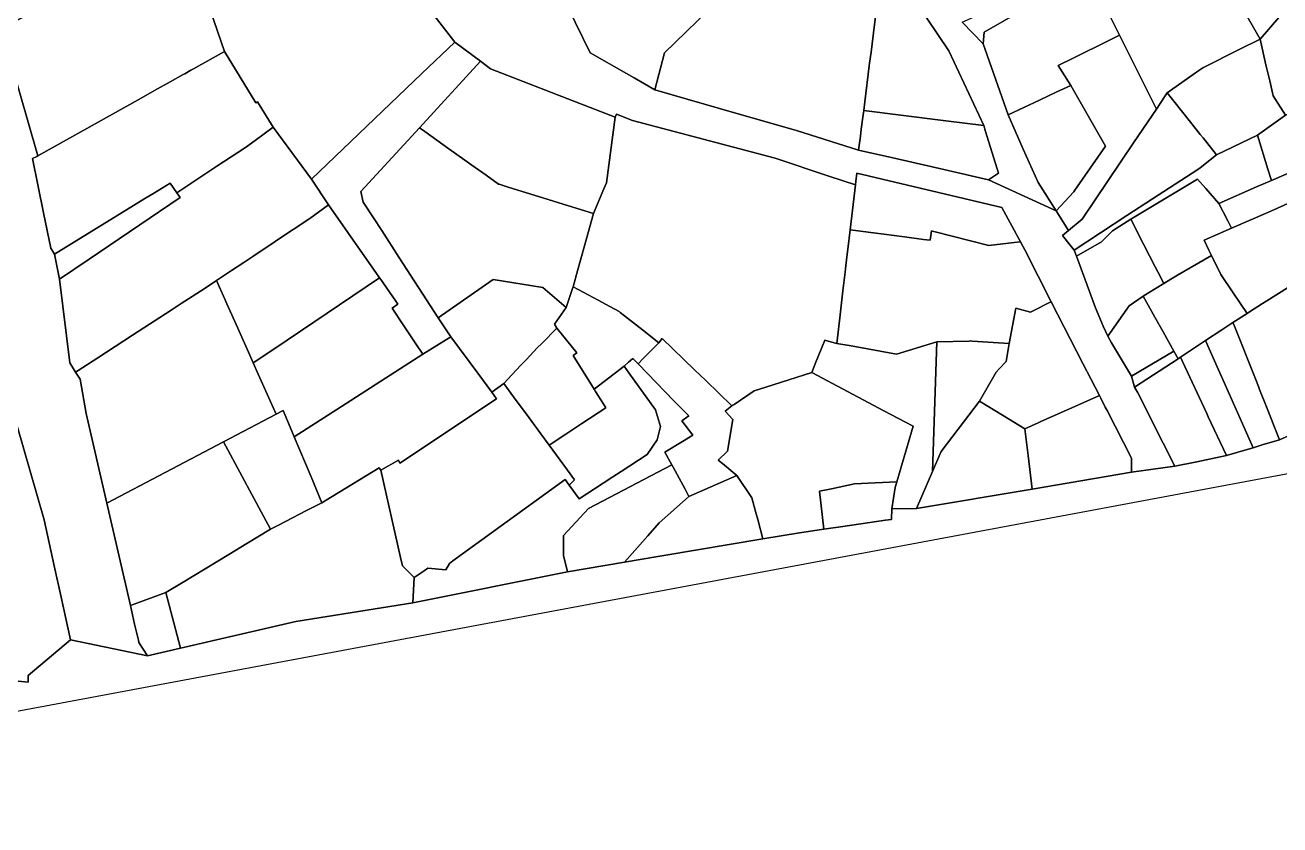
# Model space of a CAD drawing. Header units: inches. Extents: x 469449 to 472390, y 1000542 to 1004361.
# Drawn here: x 471766.2 to 472002.7, y 1000541.7 to 1000692.4 of the extents above; entities that cross this region are included whole.
import ezdxf

# ---------------------------------------------------------------- set-up
doc = ezdxf.new("R2010")
doc.units = ezdxf.units.IN
doc.header["$MEASUREMENT"] = 0
doc.layers.add('Gulele_10_07_New_Parcel', color=7, linetype='Continuous')

msp = doc.modelspace()

# ---------------------------------------------------------------- linework, layer by layer
at = {"layer": 'Gulele_10_07_New_Parcel'}
for points in [[(472232.75, 1001463.52), (472234.19, 1001375.33), (472246.48, 1001209.8), (472250.24, 1001191.59), (472273.22, 1001137.95), (472291.43, 1001087.35), (472302.12, 1001044.85), (472306.17, 1000998.59), (472307.47, 1000965.19), (472310.36, 1000866.6), (472312.67, 1000853.3), (472319.9, 1000826.99), (472352.13, 1000750.8), (472385.08, 1000686.03), (472390.32, 1000679.22), (472200.76, 1000644.61), (472199.07, 1000644.3), (471657.08, 1000542.93), (471653.75, 1000542.33), (471650.07, 1000541.67), (471342.89, 1000998.27), (471292.88, 1001049.45)], [(471868.5, 1000695.78), (471872.68, 1000687.18), (471879.52, 1000683.29), (471880.97, 1000682.46), (471884.89, 1000680.22), (471900.35, 1000675.79), (471911.16, 1000672.69), (471911.6, 1000672.56), (471923.27, 1000668.88), (471930.3, 1000667.28), (471939.35, 1000665.21), (471947.77, 1000663.29), (471960.51, 1000657.41), (471962.84, 1000653.71), (471961.74, 1000652.79), (471963.15, 1000650.97), (471963.9, 1000650.02), (471964.37, 1000648.89), (471967.91, 1000639.11), (471969.41, 1000635.67), (471970.23, 1000633.8), (471970.97, 1000632.54), (471974.69, 1000626.26), (471975.31, 1000624.21), (471975.82, 1000623.21), (471980.67, 1000613.61), (471982.86, 1000609.27), (471974.69, 1000608.15), (471974.7, 1000608.78), (471974.75, 1000610.77), (471970.13, 1000619.76), (471969.78, 1000620.44), (471968.87, 1000622.23), (471968.69, 1000622.58), (471965.56, 1000628.66), (471959.59, 1000640.29), (471954.65, 1000649.92), (471953.79, 1000651.58), (471950.31, 1000658.07), (471922.95, 1000664.51), (471922.77, 1000662.96), (471922.69, 1000662.29), (471917.68, 1000663.96), (471907.58, 1000667.34), (471880.65, 1000674.47), (471877.65, 1000675.65), (471877.38, 1000675.06), (471872.7, 1000676.88), (471853.91, 1000684.18), (471852.03, 1000685.63), (471847.16, 1000689.22), (471845.2, 1000691.75), (471815.01, 1000730.77)], [(471942.81, 1000693), (471946.73, 1000688.88), (471951.5, 1000675.51), (471954.33, 1000669.07), (471957.12, 1000662.73), (471960.51, 1000657.41), (471947.77, 1000663.29), (471949.65, 1000664.53), (471947.21, 1000672.37), (471946.86, 1000673.49), (471940.3, 1000687.55), (471927.95, 1000705.94)], [(472002.49, 1000693.89), (471998.96, 1000689.79), (471995.26, 1000696.22)], [(471761.65, 1000691.86), (471768.55, 1000667.77), (471768.37, 1000667.69), (471767.58, 1000667.29), (471769.67, 1000657.07), (471771.03, 1000650.4), (471771.7, 1000649.25), (471772.66, 1000644.54), (471774.6, 1000628.74), (471775.69, 1000627.02), (471776.53, 1000625.68), (471777.71, 1000619.19), (471781.59, 1000602.31), (471786.02, 1000583.04), (471786.83, 1000579.52), (471787.53, 1000576.47), (471787.62, 1000576.08), (471789.23, 1000573.56), (471774.76, 1000576.57), (471772.99, 1000584.61), (471771.69, 1000590.53), (471769.78, 1000599.19), (471764.63, 1000617.05)], [(471764.63, 1000617.05), (471769.78, 1000599.19), (471771.69, 1000590.53), (471772.99, 1000584.61), (471774.76, 1000576.57), (471766.78, 1000569.86), (471766.78, 1000568.58), (471761.1, 1000569.11)], [(471761.1, 1000569.11), (471766.78, 1000568.58), (471766.78, 1000569.86), (471774.76, 1000576.57), (471789.23, 1000573.56), (471795.5, 1000575), (471817.2, 1000580), (471839.28, 1000583.54), (471868.43, 1000589.38), (471879.16, 1000591.2), (471885.47, 1000592.26), (471886.56, 1000592.45), (471905.26, 1000595.61), (471912.15, 1000596.75), (471916.74, 1000597.41), (471917.17, 1000597.48), (471920.31, 1000597.93), (471928.34, 1000599.08), (471929.46, 1000599.25), (471929.57, 1000601.23), (471934.21, 1000601.28), (471955.99, 1000604.97), (471974.69, 1000608.15), (471982.86, 1000609.27), (471987.05, 1000610.13), (471992.65, 1000611.27), (471996.53, 1000612.44), (471997.64, 1000612.77), (471999.33, 1000613.28), (472002.64, 1000614.27), (472006.98, 1000616.17)]]:
    msp.add_lwpolyline(points, dxfattribs=at)
for points in [[(471820.15, 1000663.37), (471812.95, 1000673.17), (471810, 1000677.98), (471809.64, 1000677.75), (471803.76, 1000687.43), (471795.74, 1000710.92), (471788.17, 1000706.73), (471786.64, 1000706.09), (471785.6, 1000705.48), (471778.76, 1000701.48), (471777.57, 1000700.78), (471773.77, 1000698.55), (471765.97, 1000693.99), (471761.65, 1000691.86), (471758.26, 1000690.18), (471751.51, 1000719.89), (471758.95, 1000723.16), (471774.39, 1000728.57), (471786.23, 1000731.52), (471815.01, 1000730.77), (471845.2, 1000691.75), (471847.16, 1000689.22), (471840.95, 1000683.28)], [(471916.5, 1000727.95), (471927.95, 1000705.94), (471907.24, 1000707.16), (471886.71, 1000687.17), (471884.89, 1000680.22), (471880.97, 1000682.46), (471879.52, 1000683.29), (471872.68, 1000687.18), (471868.5, 1000695.78), (471855.33, 1000694.46), (471853.68, 1000696.13), (471846.85, 1000703.06), (471867.8, 1000706.78), (471876.09, 1000710.94), (471890.57, 1000718.21), (471892.85, 1000715.19), (471896.91, 1000717.37), (471898.89, 1000718.43), (471907.4, 1000722.99)], [(471980.93, 1000678.88), (471979.4, 1000676.6), (471972.45, 1000690.53), (471970.43, 1000694.54), (471966.48, 1000702.39), (471969.82, 1000704.33), (471974.26, 1000706.89), (471977.61, 1000708.83), (471982.78, 1000711.01), (471984.06, 1000711.55), (471988.17, 1000713.28), (471993.64, 1000699.03), (471995.26, 1000696.22), (471998.96, 1000689.79), (471995, 1000687.82), (471988.17, 1000684.4), (471987.42, 1000683.87), (471986.36, 1000683.12), (471981.46, 1000679.66)], [(471788.06, 1000678.67), (471768.55, 1000667.77), (471761.65, 1000691.86), (471765.97, 1000693.99), (471773.77, 1000698.55), (471777.57, 1000700.78), (471778.76, 1000701.48), (471785.6, 1000705.48), (471786.64, 1000706.09), (471788.17, 1000706.73), (471795.74, 1000710.92), (471803.76, 1000687.43), (471797.91, 1000684.18), (471797.43, 1000683.91), (471796.29, 1000683.27), (471795.98, 1000683.1), (471793.55, 1000681.74), (471790.58, 1000680.08)], [(471974.26, 1000706.89), (471969.82, 1000704.33), (471966.48, 1000702.39), (471962.3, 1000699.98), (471946.96, 1000691.11), (471946.73, 1000688.88), (471942.81, 1000693), (471945.65, 1000694.25), (471950.74, 1000696.47), (471953.84, 1000698.23), (471958.15, 1000700.68), (471966.31, 1000705.33), (471965.92, 1000706.02), (471968.77, 1000707.95), (471969.24, 1000707.33), (471971.72, 1000709.05), (471973.01, 1000709.95)], [(471923.61, 1000671.49), (471923.27, 1000668.88), (471911.6, 1000672.56), (471911.16, 1000672.69), (471900.35, 1000675.79), (471884.89, 1000680.22), (471886.71, 1000687.17), (471907.24, 1000707.16), (471927.95, 1000705.94), (471927.78, 1000704.61), (471927.21, 1000700.04), (471926.28, 1000692.56), (471925.62, 1000687.3), (471925.36, 1000685.28), (471925.29, 1000684.72), (471924.44, 1000677.94), (471924.24, 1000676.35), (471924.14, 1000675.53), (471923.78, 1000672.8)], [(471940.3, 1000687.55), (471946.86, 1000673.49), (471939.72, 1000674.39), (471931.23, 1000675.47), (471924.24, 1000676.35), (471924.44, 1000677.94), (471925.29, 1000684.72), (471925.36, 1000685.28), (471925.62, 1000687.3), (471926.28, 1000692.56), (471927.21, 1000700.04), (471927.78, 1000704.61), (471927.95, 1000705.94)], [(471957.41, 1000678.29), (471951.5, 1000675.51), (471946.73, 1000688.88), (471946.96, 1000691.11), (471962.3, 1000699.98), (471966.48, 1000702.39), (471970.43, 1000694.54), (471972.45, 1000690.53), (471970.33, 1000689.48), (471963.87, 1000686.28), (471960.89, 1000684.8), (471961.63, 1000683.65), (471963.29, 1000681.06), (471961.88, 1000680.4), (471960.66, 1000679.82)], [(472013.52, 1000679.7), (472003.73, 1000675.43), (472001.41, 1000679.1), (472000.77, 1000681.91), (472000.06, 1000684.97), (471998.96, 1000689.79), (472002.49, 1000693.89), (472016.98, 1000698.97), (472017.86, 1000694.61), (472018.44, 1000691.73), (472019.98, 1000682.49), (472018.06, 1000681.67)], [(471965.44, 1000655.87), (471962.84, 1000653.71), (471960.51, 1000657.41), (471963.82, 1000661.03), (471964.03, 1000661.32), (471969.84, 1000669.58), (471963.29, 1000681.06), (471961.63, 1000683.65), (471960.89, 1000684.8), (471963.87, 1000686.28), (471970.33, 1000689.48), (471972.45, 1000690.53), (471979.4, 1000676.6), (471977.8, 1000674.22), (471975.12, 1000670.24), (471967.87, 1000659.48)], [(471852.03, 1000685.63), (471840.5, 1000673.07), (471829.47, 1000661.07), (471829.9, 1000659.08), (471831.84, 1000656.1), (471833.39, 1000653.72), (471836.64, 1000648.71), (471844.06, 1000637.28), (471846.41, 1000633.67), (471841.15, 1000630.4), (471839.84, 1000632.37), (471837.45, 1000635.96), (471835.37, 1000639.08), (471836.44, 1000639.84), (471836.03, 1000640.42), (471833.2, 1000644.47), (471832.98, 1000644.79), (471832.28, 1000645.8), (471830.65, 1000648.12), (471823.36, 1000658.55), (471820.15, 1000663.37), (471840.95, 1000683.28), (471847.16, 1000689.22)], [(471998.49, 1000671.66), (471990.71, 1000667.96), (471988.2, 1000671.15), (471987.67, 1000671.81), (471986.11, 1000673.79), (471982.7, 1000678.1), (471981.46, 1000679.66), (471986.36, 1000683.12), (471987.42, 1000683.87), (471988.17, 1000684.4), (471995, 1000687.82), (471998.96, 1000689.79), (472000.06, 1000684.97), (472000.77, 1000681.91), (472001.41, 1000679.1), (472003.73, 1000675.43)], [(471803.76, 1000687.43), (471809.64, 1000677.75), (471810, 1000677.98), (471812.95, 1000673.17), (471809.54, 1000670.67), (471807.72, 1000669.38), (471806.28, 1000668.42), (471802.35, 1000665.81), (471794.81, 1000660.81), (471793.51, 1000662.65), (471790.23, 1000660.64), (471788.78, 1000659.74), (471784.5, 1000657.11), (471771.7, 1000649.25), (471771.03, 1000650.4), (471769.67, 1000657.07), (471767.58, 1000667.29), (471768.37, 1000667.69), (471768.55, 1000667.77), (471788.06, 1000678.67), (471790.58, 1000680.08), (471793.55, 1000681.74), (471795.98, 1000683.1), (471796.29, 1000683.27), (471797.43, 1000683.91), (471797.91, 1000684.18)], [(471875.29, 1000661.58), (471873.33, 1000656.89), (471868.62, 1000658.36), (471863.74, 1000659.88), (471859.03, 1000661.34), (471857.02, 1000661.97), (471855.56, 1000662.42), (471855.43, 1000662.46), (471853.07, 1000664.14), (471850.4, 1000666.04), (471849.07, 1000666.98), (471846.07, 1000669.12), (471841.51, 1000672.35), (471840.5, 1000673.07), (471852.03, 1000685.63), (471853.91, 1000684.18), (471872.7, 1000676.88), (471877.38, 1000675.06), (471875.75, 1000662.68)], [(471963.82, 1000661.03), (471960.51, 1000657.41), (471957.12, 1000662.73), (471954.33, 1000669.07), (471951.5, 1000675.51), (471957.41, 1000678.29), (471960.66, 1000679.82), (471961.88, 1000680.4), (471963.29, 1000681.06), (471969.84, 1000669.58), (471964.03, 1000661.32)], [(472009.39, 1000666.74), (472001.09, 1000663.13), (472000.44, 1000665.29), (471998.49, 1000671.66), (472003.73, 1000675.43), (472013.52, 1000679.7), (472018.06, 1000681.67), (472018.75, 1000680.97), (472013.78, 1000678.75), (472010.08, 1000677.09), (472004.96, 1000674.81), (472008.56, 1000668.25)], [(471973.84, 1000656.57), (471963.9, 1000650.02), (471963.15, 1000650.97), (471961.74, 1000652.79), (471962.84, 1000653.71), (471965.44, 1000655.87), (471967.87, 1000659.48), (471975.12, 1000670.24), (471977.8, 1000674.22), (471979.4, 1000676.6), (471980.93, 1000678.88), (471981.46, 1000679.66), (471982.7, 1000678.1), (471986.11, 1000673.79), (471987.67, 1000671.81), (471988.2, 1000671.15), (471990.71, 1000667.96), (471987.65, 1000665.51), (471987.24, 1000665.19), (471978.7, 1000659.69)], [(471949.65, 1000664.53), (471947.77, 1000663.29), (471939.35, 1000665.21), (471930.3, 1000667.28), (471923.27, 1000668.88), (471923.61, 1000671.49), (471923.78, 1000672.8), (471924.14, 1000675.53), (471924.24, 1000676.35), (471931.23, 1000675.47), (471939.72, 1000674.39), (471946.86, 1000673.49), (471947.21, 1000672.37)], [(471919.72, 1000637.25), (471919.15, 1000632.44), (471917.97, 1000632.75), (471916.9, 1000633.03), (471915.12, 1000628.56), (471914.49, 1000626.97), (471905.81, 1000624.19), (471903.59, 1000623.48), (471899.82, 1000620.94), (471899.58, 1000620.78), (471899.38, 1000620.64), (471894.46, 1000625.41), (471892.37, 1000627.43), (471886.28, 1000633.35), (471885.66, 1000632.54), (471882.52, 1000635.01), (471879.16, 1000637.65), (471878.37, 1000638.27), (471878.16, 1000638.44), (471876.38, 1000639.39), (471874.22, 1000640.55), (471869.47, 1000643.1), (471870.32, 1000646.14), (471872.38, 1000653.5), (471873.21, 1000656.45), (471873.33, 1000656.89), (471875.29, 1000661.58), (471875.75, 1000662.68), (471877.38, 1000675.06), (471877.65, 1000675.65), (471880.65, 1000674.47), (471907.58, 1000667.34), (471917.68, 1000663.96), (471922.69, 1000662.29), (471921.69, 1000653.84), (471921.25, 1000650.19), (471921.08, 1000648.75), (471920.82, 1000646.49), (471920.74, 1000645.85), (471920.33, 1000642.34)], [(471776.17, 1000627.33), (471775.69, 1000627.02), (471774.6, 1000628.74), (471772.66, 1000644.54), (471778.25, 1000648.31), (471795.44, 1000659.92), (471794.81, 1000660.81), (471802.35, 1000665.81), (471806.28, 1000668.42), (471807.72, 1000669.38), (471809.54, 1000670.67), (471812.95, 1000673.17), (471820.15, 1000663.37), (471823.36, 1000658.55), (471819.83, 1000655.97), (471813.55, 1000651.8), (471813.32, 1000651.64), (471809.08, 1000648.82), (471807.4, 1000647.7), (471805.07, 1000646.15), (471802.27, 1000644.28), (471799.94, 1000642.73), (471795.62, 1000639.93), (471793.69, 1000638.68), (471786.43, 1000633.98), (471779.9, 1000629.74)], [(471870.32, 1000646.14), (471869.47, 1000643.1), (471869.42, 1000642.95), (471868.15, 1000639.19), (471863.74, 1000642.95), (471854.42, 1000644.45), (471844.06, 1000637.28), (471836.64, 1000648.71), (471833.39, 1000653.72), (471831.84, 1000656.1), (471829.9, 1000659.08), (471829.47, 1000661.07), (471840.5, 1000673.07), (471841.51, 1000672.35), (471846.07, 1000669.12), (471849.07, 1000666.98), (471850.4, 1000666.04), (471853.07, 1000664.14), (471855.43, 1000662.46), (471855.56, 1000662.42), (471857.02, 1000661.97), (471859.03, 1000661.34), (471863.74, 1000659.88), (471868.62, 1000658.36), (471873.33, 1000656.89), (471873.21, 1000656.45), (471872.38, 1000653.5)], [(472000.44, 1000665.29), (472001.09, 1000663.13), (471998.31, 1000661.92), (471991.16, 1000658.82), (471988.7, 1000661.63), (471987.18, 1000663.37), (471974.62, 1000655.82), (471971.15, 1000653.67), (471969.07, 1000651.59), (471964.37, 1000648.89), (471963.9, 1000650.02), (471973.84, 1000656.57), (471978.7, 1000659.69), (471987.24, 1000665.19), (471987.65, 1000665.51), (471990.71, 1000667.96), (471998.49, 1000671.66)], [(472022.6, 1000660.29), (472023.45, 1000657.09), (472024.44, 1000653.31), (472012.65, 1000648.62), (472010.77, 1000647.36), (472005.34, 1000659.29), (472000.39, 1000657.13), (471993.57, 1000654.16), (471992.86, 1000655.53), (471991.16, 1000658.82), (471998.31, 1000661.92), (472001.09, 1000663.13), (472009.39, 1000666.74), (472009.92, 1000666.97), (472013.75, 1000668.64), (472015.66, 1000669.46), (472017.47, 1000670.25), (472020.75, 1000671.68), (472021.75, 1000663.14), (472022.48, 1000660.7)], [(471950.31, 1000658.07), (471953.79, 1000651.58), (471952.58, 1000651.44), (471947.85, 1000650.88), (471937.44, 1000653.54), (471937.02, 1000653.64), (471936.79, 1000651.88), (471935.52, 1000652.04), (471931.92, 1000652.51), (471926.11, 1000653.26), (471921.69, 1000653.84), (471922.69, 1000662.29), (471922.77, 1000662.96), (471922.95, 1000664.51)], [(471794.81, 1000660.81), (471795.44, 1000659.92), (471778.25, 1000648.31), (471772.66, 1000644.54), (471771.7, 1000649.25), (471784.5, 1000657.11), (471788.78, 1000659.74), (471790.23, 1000660.64), (471793.51, 1000662.65)], [(471982.16, 1000644.53), (471980.8, 1000643.7), (471979.68, 1000645.89), (471979.17, 1000646.89), (471975.93, 1000653.24), (471975.27, 1000654.54), (471974.62, 1000655.82), (471987.18, 1000663.37), (471988.7, 1000661.63), (471991.16, 1000658.82), (471992.86, 1000655.53), (471993.57, 1000654.16), (471988.39, 1000651.9), (471989.31, 1000650.01), (471989.8, 1000649.01), (471983.4, 1000645.28)], [(471811.77, 1000630.49), (471809.19, 1000628.75), (471808.54, 1000630.22), (471806.26, 1000635.32), (471804.85, 1000638.49), (471804.22, 1000639.9), (471803.84, 1000640.74), (471802.27, 1000644.28), (471805.07, 1000646.15), (471807.4, 1000647.7), (471809.08, 1000648.82), (471813.32, 1000651.64), (471813.55, 1000651.8), (471819.83, 1000655.97), (471823.36, 1000658.55), (471830.65, 1000648.12), (471832.28, 1000645.8), (471832.98, 1000644.79), (471815.6, 1000633.07)], [(471996.96, 1000638.35), (471996.53, 1000638.08), (471993.91, 1000641.94), (471991.55, 1000645.43), (471989.8, 1000649.01), (471989.31, 1000650.01), (471988.39, 1000651.9), (471993.57, 1000654.16), (472000.39, 1000657.13), (472005.34, 1000659.29), (472010.77, 1000647.36), (472007.46, 1000645.16), (472006.24, 1000644.34), (472004.1, 1000642.92), (472000.23, 1000640.44), (471999.44, 1000639.94)], [(471974.31, 1000639.5), (471970.23, 1000633.8), (471969.41, 1000635.67), (471967.91, 1000639.11), (471964.37, 1000648.89), (471969.07, 1000651.59), (471971.15, 1000653.67), (471974.62, 1000655.82), (471975.27, 1000654.54), (471975.93, 1000653.24), (471979.17, 1000646.89), (471979.68, 1000645.89), (471980.8, 1000643.7), (471977.91, 1000641.95), (471976.93, 1000641.35)], [(471935.52, 1000652.04), (471936.79, 1000651.88), (471937.02, 1000653.64), (471937.44, 1000653.54), (471947.85, 1000650.88), (471952.58, 1000651.44), (471953.79, 1000651.58), (471954.65, 1000649.92), (471959.59, 1000640.29), (471958.99, 1000639.99), (471956.45, 1000638.72), (471955.68, 1000638.33), (471952.89, 1000639.09), (471951.69, 1000632.43), (471944.71, 1000632.86), (471944.29, 1000632.89), (471944.11, 1000632.88), (471938.04, 1000632.7), (471930.43, 1000630.4), (471921.86, 1000631.95), (471919.15, 1000632.44), (471919.72, 1000637.25), (471920.33, 1000642.34), (471920.74, 1000645.85), (471920.82, 1000646.49), (471921.08, 1000648.75), (471921.25, 1000650.19), (471921.69, 1000653.84), (471926.11, 1000653.26), (471931.92, 1000652.51)], [(471983.94, 1000629.83), (471983.49, 1000629.54), (471982.71, 1000630.95), (471980.69, 1000634.59), (471979.14, 1000637.38), (471976.93, 1000641.35), (471977.91, 1000641.95), (471980.8, 1000643.7), (471982.16, 1000644.53), (471983.4, 1000645.28), (471989.8, 1000649.01), (471991.55, 1000645.43), (471993.91, 1000641.94), (471996.53, 1000638.08), (471993.85, 1000636.37), (471991.73, 1000634.97), (471988.68, 1000632.96)], [(471803.56, 1000613.88), (471781.59, 1000602.31), (471777.71, 1000619.19), (471776.53, 1000625.68), (471775.69, 1000627.02), (471776.17, 1000627.33), (471779.9, 1000629.74), (471786.43, 1000633.98), (471793.69, 1000638.68), (471795.62, 1000639.93), (471799.94, 1000642.73), (471802.27, 1000644.28), (471803.84, 1000640.74), (471804.22, 1000639.9), (471804.85, 1000638.49), (471806.26, 1000635.32), (471808.54, 1000630.22), (471809.19, 1000628.75), (471810.13, 1000626.65), (471813.49, 1000619.11)], [(471825.8, 1000620.55), (471816.91, 1000614.84), (471816.79, 1000615.12), (471814.84, 1000619.78), (471813.49, 1000619.11), (471810.13, 1000626.65), (471809.19, 1000628.75), (471811.77, 1000630.49), (471815.6, 1000633.07), (471832.98, 1000644.79), (471833.2, 1000644.47), (471836.03, 1000640.42), (471836.44, 1000639.84), (471835.37, 1000639.08), (471837.45, 1000635.96), (471839.84, 1000632.37), (471841.15, 1000630.4), (471834.09, 1000625.86)], [(471856.4, 1000624.9), (471854.15, 1000623.23), (471851.5, 1000626.8), (471846.41, 1000633.67), (471844.06, 1000637.28), (471854.42, 1000644.45), (471863.74, 1000642.95), (471868.15, 1000639.19), (471865.94, 1000636.08), (471866.42, 1000635.33), (471863.57, 1000632.44), (471862.72, 1000631.58), (471860.68, 1000629.42), (471859.62, 1000628.3), (471857.91, 1000626.5)], [(471885.66, 1000632.54), (471882.69, 1000629.58), (471881.71, 1000628.59), (471880.73, 1000629.59), (471879.91, 1000628.89), (471879.07, 1000628.17), (471873.44, 1000623.79), (471869.48, 1000630.13), (471870.17, 1000630.67), (471866.42, 1000635.33), (471865.94, 1000636.08), (471868.15, 1000639.19), (471869.42, 1000642.95), (471869.47, 1000643.1), (471874.22, 1000640.55), (471876.38, 1000639.39), (471878.16, 1000638.44), (471878.37, 1000638.27), (471879.16, 1000637.65), (471882.52, 1000635.01)], [(471982.71, 1000630.95), (471974.69, 1000626.26), (471970.97, 1000632.54), (471970.23, 1000633.8), (471974.31, 1000639.5), (471976.93, 1000641.35), (471979.14, 1000637.38), (471980.69, 1000634.59)], [(472006.98, 1000616.17), (472002.64, 1000614.27), (472000.87, 1000618.7), (472000.3, 1000620.15), (471998.87, 1000623.75), (471998.65, 1000624.3), (471998.06, 1000625.77), (471994.12, 1000635.69), (471993.85, 1000636.37), (471996.53, 1000638.08), (471996.96, 1000638.35), (471999.44, 1000639.94), (472000.23, 1000640.44), (472004.1, 1000642.92), (472004.46, 1000641.86), (472005.51, 1000638.71), (472007.65, 1000632.3), (472008.76, 1000629), (472009.55, 1000626.63), (472010.48, 1000623.86), (472011.71, 1000620.19), (472012.27, 1000618.5), (472009.56, 1000617.31)], [(471959.59, 1000640.29), (471965.56, 1000628.66), (471968.69, 1000622.58), (471964.59, 1000620.77), (471957.61, 1000617.68), (471957.12, 1000617.46), (471954.6, 1000616.35), (471950.42, 1000618.9), (471946.08, 1000621.55), (471949.19, 1000627.02), (471949.78, 1000627.64), (471951.07, 1000629), (471951.69, 1000632.43), (471952.89, 1000639.09), (471955.68, 1000638.33), (471956.45, 1000638.72), (471958.99, 1000639.99)], [(471999.33, 1000613.28), (471997.64, 1000612.77), (471993.68, 1000621.69), (471989.37, 1000631.42), (471988.68, 1000632.96), (471991.73, 1000634.97), (471993.85, 1000636.37), (471994.12, 1000635.69), (471998.06, 1000625.77), (471998.65, 1000624.3), (471998.87, 1000623.75), (472000.3, 1000620.15), (472000.87, 1000618.7), (472002.64, 1000614.27)], [(471840.35, 1000612.18), (471836.84, 1000609.83), (471836.57, 1000610.42), (471833.25, 1000608.55), (471832.93, 1000608.98), (471824.04, 1000603.55), (471822.13, 1000602.38), (471820.07, 1000607.29), (471816.91, 1000614.84), (471825.8, 1000620.55), (471834.09, 1000625.86), (471841.15, 1000630.4), (471846.41, 1000633.67), (471851.5, 1000626.8), (471854.15, 1000623.23), (471855.06, 1000622.01), (471841.35, 1000612.85)], [(471868.07, 1000615.31), (471864.95, 1000613.25), (471863.37, 1000615.41), (471861.17, 1000618.4), (471858.26, 1000622.36), (471856.4, 1000624.9), (471857.91, 1000626.5), (471859.62, 1000628.3), (471860.68, 1000629.42), (471862.72, 1000631.58), (471863.57, 1000632.44), (471866.42, 1000635.33), (471870.17, 1000630.67), (471869.48, 1000630.13), (471873.44, 1000623.79), (471873.69, 1000623.39), (471875.14, 1000621.08), (471875.62, 1000620.31), (471871.13, 1000617.34)], [(471900.32, 1000607.55), (471891.31, 1000603.59), (471890.57, 1000604.95), (471888.35, 1000609.08), (471888.1, 1000609.54), (471886.76, 1000611.95), (471890.08, 1000613.93), (471892.06, 1000615.12), (471889.97, 1000617.85), (471891.26, 1000618.76), (471888.47, 1000621.63), (471885.18, 1000625.02), (471881.71, 1000628.59), (471882.69, 1000629.58), (471885.66, 1000632.54), (471886.28, 1000633.35), (471892.37, 1000627.43), (471894.46, 1000625.41), (471899.38, 1000620.64), (471898.12, 1000619.67), (471899.57, 1000618.06), (471898.6, 1000612.11), (471896.83, 1000610.45), (471897.64, 1000609.78)], [(471921.86, 1000631.95), (471930.43, 1000630.4), (471938.04, 1000632.7), (471937.22, 1000608.29), (471934.21, 1000601.28), (471929.57, 1000601.23), (471930.16, 1000605.28), (471930.47, 1000606.33), (471933.55, 1000616.81), (471933.44, 1000616.87), (471928.05, 1000619.74), (471914.49, 1000626.97), (471915.12, 1000628.56), (471916.9, 1000633.03), (471917.97, 1000632.75), (471919.15, 1000632.44)], [(471938.79, 1000611.95), (471937.22, 1000608.29), (471938.04, 1000632.7), (471944.11, 1000632.88), (471944.29, 1000632.89), (471944.71, 1000632.86), (471951.69, 1000632.43), (471951.07, 1000629), (471949.78, 1000627.64), (471949.19, 1000627.02), (471946.08, 1000621.55), (471939.06, 1000612.31)], [(471996.53, 1000612.44), (471992.65, 1000611.27), (471989.2, 1000618.62), (471988.93, 1000619.2), (471984.31, 1000629.05), (471983.94, 1000629.83), (471988.68, 1000632.96), (471989.37, 1000631.42), (471993.68, 1000621.69), (471997.64, 1000612.77)], [(471881.71, 1000628.59), (471885.18, 1000625.02), (471888.47, 1000621.63), (471891.26, 1000618.76), (471889.97, 1000617.85), (471892.06, 1000615.12), (471890.08, 1000613.93), (471886.76, 1000611.95), (471888.1, 1000609.54), (471872.4, 1000601.28), (471867.63, 1000596.24), (471867.63, 1000592.44), (471868.43, 1000589.38), (471839.28, 1000583.54), (471839.49, 1000588.31), (471841.38, 1000589.58), (471842.12, 1000590.08), (471845.5, 1000589.76), (471846.19, 1000590.94), (471846.78, 1000591.42), (471868, 1000606.75), (471868.75, 1000605.73), (471870.63, 1000603.16), (471875.16, 1000606.1), (471876.95, 1000607.26), (471878.54, 1000608.3), (471883.43, 1000611.47), (471885.34, 1000614.25), (471885.94, 1000616.75), (471885.01, 1000619.93), (471879.99, 1000626.89), (471879.07, 1000628.17), (471879.91, 1000628.89), (471880.73, 1000629.59)], [(471974.69, 1000626.26), (471982.71, 1000630.95), (471983.49, 1000629.54), (471975.31, 1000624.21)], [(471987.05, 1000610.13), (471982.86, 1000609.27), (471980.67, 1000613.61), (471975.82, 1000623.21), (471975.31, 1000624.21), (471983.49, 1000629.54), (471983.94, 1000629.83), (471984.31, 1000629.05), (471988.93, 1000619.2), (471989.2, 1000618.62), (471992.65, 1000611.27)], [(471875.16, 1000606.1), (471870.63, 1000603.16), (471868.75, 1000605.73), (471869.74, 1000606.72), (471868.39, 1000608.56), (471864.95, 1000613.25), (471868.07, 1000615.31), (471871.13, 1000617.34), (471875.62, 1000620.31), (471875.14, 1000621.08), (471873.69, 1000623.39), (471873.44, 1000623.79), (471879.07, 1000628.17), (471879.99, 1000626.89), (471885.01, 1000619.93), (471885.94, 1000616.75), (471885.34, 1000614.25), (471883.43, 1000611.47), (471878.54, 1000608.3), (471876.95, 1000607.26)], [(471912.15, 1000596.75), (471905.26, 1000595.61), (471904.27, 1000599.24), (471903.98, 1000600.31), (471903.16, 1000603.32), (471900.32, 1000607.55), (471897.64, 1000609.78), (471896.83, 1000610.45), (471898.6, 1000612.11), (471899.57, 1000618.06), (471898.12, 1000619.67), (471899.38, 1000620.64), (471899.58, 1000620.78), (471899.82, 1000620.94), (471903.59, 1000623.48), (471905.81, 1000624.19), (471914.49, 1000626.97), (471928.05, 1000619.74), (471933.44, 1000616.87), (471933.55, 1000616.81), (471930.47, 1000606.33), (471926.42, 1000606.13), (471922.5, 1000605.95), (471918.18, 1000605.03), (471915.91, 1000604.55), (471916.74, 1000597.41)], [(471864.95, 1000613.25), (471868.39, 1000608.56), (471869.74, 1000606.72), (471868.75, 1000605.73), (471868, 1000606.75), (471846.78, 1000591.42), (471846.19, 1000590.94), (471845.5, 1000589.76), (471842.12, 1000590.08), (471841.38, 1000589.58), (471839.49, 1000588.31), (471837.32, 1000590.48), (471836.96, 1000592.06), (471833.25, 1000608.55), (471836.57, 1000610.42), (471836.84, 1000609.83), (471840.35, 1000612.18), (471841.35, 1000612.85), (471855.06, 1000622.01), (471854.15, 1000623.23), (471856.4, 1000624.9), (471858.26, 1000622.36), (471861.17, 1000618.4), (471863.37, 1000615.41)], [(471974.69, 1000608.15), (471955.99, 1000604.97), (471955.22, 1000611.27), (471954.6, 1000616.35), (471957.12, 1000617.46), (471957.61, 1000617.68), (471964.59, 1000620.77), (471968.69, 1000622.58), (471968.87, 1000622.23), (471969.78, 1000620.44), (471970.13, 1000619.76), (471974.75, 1000610.77), (471974.7, 1000608.78)], [(471813.93, 1000598.18), (471812.44, 1000597.41), (471803.56, 1000613.88), (471813.49, 1000619.11), (471814.84, 1000619.78), (471816.79, 1000615.12), (471816.91, 1000614.84), (471820.07, 1000607.29), (471822.13, 1000602.38), (471819.25, 1000600.91)], [(471955.99, 1000604.97), (471934.21, 1000601.28), (471937.22, 1000608.29), (471938.79, 1000611.95), (471939.06, 1000612.31), (471946.08, 1000621.55), (471950.42, 1000618.9), (471954.6, 1000616.35), (471955.22, 1000611.27)], [(471792.73, 1000585.49), (471786.02, 1000583.04), (471781.59, 1000602.31), (471803.56, 1000613.88), (471812.44, 1000597.41), (471807.98, 1000594.72), (471804.58, 1000592.66), (471800.11, 1000589.95), (471795.96, 1000587.44)], [(471817.2, 1000580), (471795.5, 1000575), (471792.73, 1000585.49), (471795.96, 1000587.44), (471800.11, 1000589.95), (471804.58, 1000592.66), (471807.98, 1000594.72), (471812.44, 1000597.41), (471813.93, 1000598.18), (471819.25, 1000600.91), (471822.13, 1000602.38), (471824.04, 1000603.55), (471832.93, 1000608.98), (471833.25, 1000608.55), (471836.96, 1000592.06), (471837.32, 1000590.48), (471839.49, 1000588.31), (471839.28, 1000583.54)], [(471879.16, 1000591.2), (471868.43, 1000589.38), (471867.63, 1000592.44), (471867.63, 1000596.24), (471872.4, 1000601.28), (471888.1, 1000609.54), (471888.35, 1000609.08), (471890.57, 1000604.95), (471891.31, 1000603.59), (471888.95, 1000601.49), (471885.69, 1000598.6), (471883.53, 1000596.15), (471883.03, 1000595.58)], [(471885.47, 1000592.26), (471879.16, 1000591.2), (471883.03, 1000595.58), (471883.53, 1000596.15), (471885.69, 1000598.6), (471888.95, 1000601.49), (471891.31, 1000603.59), (471900.32, 1000607.55), (471903.16, 1000603.32), (471903.98, 1000600.31), (471904.27, 1000599.24), (471905.26, 1000595.61), (471886.56, 1000592.45)], [(471917.17, 1000597.48), (471916.74, 1000597.41), (471915.91, 1000604.55), (471918.18, 1000605.03), (471922.5, 1000605.95), (471926.42, 1000606.13), (471930.47, 1000606.33), (471930.16, 1000605.28), (471929.57, 1000601.23), (471929.46, 1000599.25), (471928.34, 1000599.08), (471920.31, 1000597.93)], [(471795.5, 1000575), (471789.23, 1000573.56), (471787.62, 1000576.08), (471787.53, 1000576.47), (471786.83, 1000579.52), (471786.02, 1000583.04), (471792.73, 1000585.49)]]:
    msp.add_lwpolyline(points, close=True, dxfattribs=at)

doc.saveas('drawing.dxf')
